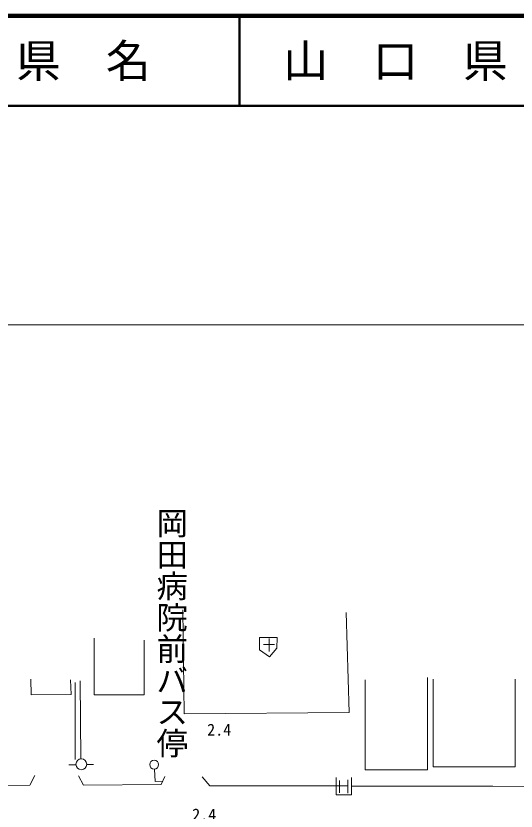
# Model space of a CAD drawing. Units: millimetres on the paper, with parts at other scales. Extents: x 40 to 680, y 20 to 380.
# Drawn here: x 308.1 to 363.8, y 291.5 to 380 of the extents above; entities that cross this region are included whole.
import ezdxf
from ezdxf.enums import TextEntityAlignment as Align

# ---------------------------------------------------------------- set-up
doc = ezdxf.new("R2010")
doc.units = ezdxf.units.MM
for name, color, linetype, lineweight in [('M-BGD', 7, 'Continuous', 13), ('M-STR-HTXT', 7, 'Continuous', 13), ('M-TTL', 2, 'Continuous', 140), ('M-TTL-LINE', 7, 'Continuous', 50), ('M-TTL-TXT', 7, 'Continuous', 13)]:
    doc.layers.add(name, color=color, linetype=linetype, lineweight=lineweight)
doc.styles.add('@ＭＳ ゴシック', font='')
doc.styles.add('ＭＳ ゴシック', font='')
doc.styles.get('@ＭＳ ゴシック').set_extended_font_data('@MS Gothic')
doc.styles.get('ＭＳ ゴシック').set_extended_font_data('MS Gothic')

msp = doc.modelspace()

# ---------------------------------------------------------------- linework, layer by layer
at = {"layer": 'M-BGD'}
for p, q in [((336.329, 310.683), (336.329, 309.246)), ((335.683, 310.028), (336.898, 310.016)), ((314.718, 305.809), (314.733, 297.226)), ((315.263, 305.981), (315.352, 297.295)), ((314.001, 296.635), (314.805, 296.644)), ((316.002, 296.657), (316.753, 296.666)), ((310.241, 295.432), (309.65, 294.363)), ((315.081, 295.403), (315.634, 294.389)), ((324.698, 295.344), (324.28, 294.429)), ((328.842, 295.319), (329.702, 294.303)), ((345.058, 294.971), (345.058, 293.489)), ((315.634, 294.389), (324.28, 294.429)), ((329.702, 294.303), (345.058, 294.281)), ((344.7, 294.282), (344.158, 294.282))]:
    msp.add_line(p, q, dxfattribs=at)
for points in [[(344.881, 313.596), (345.213, 302.448), (326.86, 302.298), (326.693, 313.876)], [(322.415, 310.498), (322.415, 304.431), (316.824, 304.431), (316.824, 310.753)], [(353.934, 306.35), (353.934, 296.074), (346.99, 296.074), (346.99, 306.096)], [(309.788, 306.162), (309.804, 304.417), (314.259, 304.479), (314.213, 306.1)], [(363.686, 306.157), (363.686, 296.399), (354.581, 296.399), (354.581, 306.184)], [(202.78, 295.669), (251.507, 294.682), (289.819, 294.331), (309.65, 294.363)], [(323.537, 296.166), (323.621, 294.775), (324.463, 294.831)], [(343.757, 295.228), (343.757, 293.309), (345.494, 293.309), (345.494, 295.217)], [(344.158, 294.902), (344.158, 294.756), (344.158, 293.51)], [(345.494, 294.28), (361.23, 294.258), (381.899, 294.075)]]:
    msp.add_lwpolyline(points, dxfattribs=at)
msp.add_lwpolyline([(335.251, 310.816), (337.201, 310.814), (337.186, 309.62), (336.334, 308.669), (335.25, 309.423)], close=True, dxfattribs=at)
for centre, radius in [((315.403, 296.697), 0.6), ((323.51, 296.665), 0.5)]:
    msp.add_circle(centre, radius, dxfattribs=at)
at = {"layer": 'M-STR-HTXT'}
msp.add_line((97.74, 345.622), (467.191, 345.592), dxfattribs=at)
at = {"layer": 'M-TTL'}
msp.add_line((680, 380), (40, 380), dxfattribs=at)
at = {"layer": 'M-TTL-LINE'}
for p, q in [((333, 380), (333, 370)), ((40, 370), (680, 370))]:
    msp.add_line(p, q, dxfattribs=at)

# ---------------------------------------------------------------- texts
at = {"layer": 'M-BGD', "style": '@ＭＳ ゴシック'}
msp.add_text('岡田病院前バス停', height=2.566, rotation=270, dxfattribs=at).set_placement((323.421, 325.318), align=Align.BOTTOM_LEFT)
at = {"layer": 'M-BGD', "style": 'ＭＳ ゴシック'}
for p in [(329.405, 299.492), (327.739, 290.05)]:
    msp.add_text('2.4', height=1.32, dxfattribs=at).set_placement(p, align=Align.BOTTOM_LEFT)
at = {"layer": 'M-TTL-TXT', "style": 'ＭＳ ゴシック'}
for s, p in [('県\u3000名', (315.625, 375)), ('山\u3000口\u3000県', (350.375, 375))]:
    msp.add_text(s, height=3.666, dxfattribs=at).set_placement(p, align=Align.MIDDLE_CENTER)

doc.saveas('drawing.dxf')
